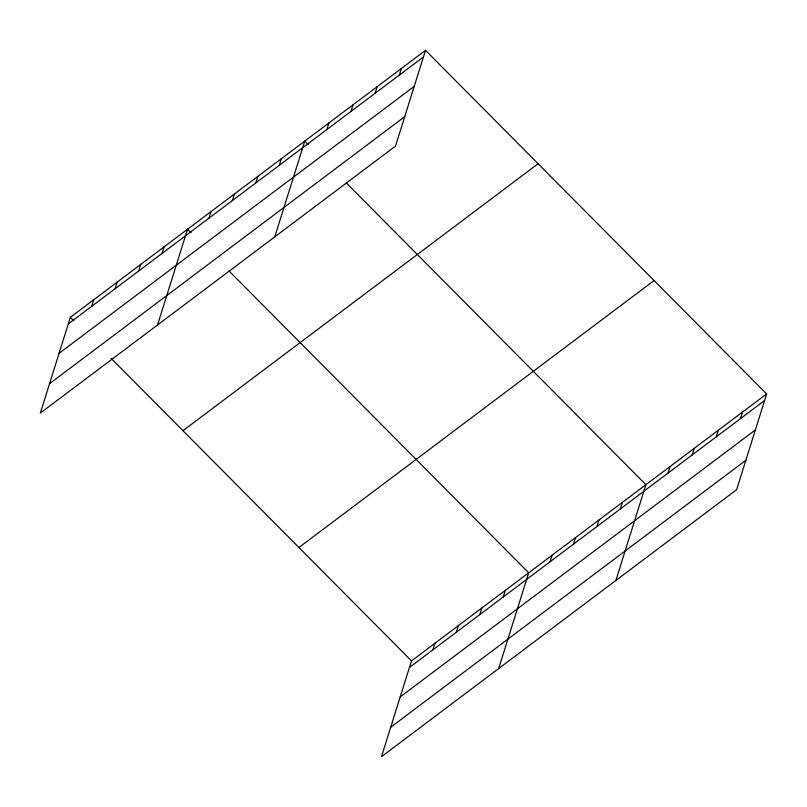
<?xml version="1.0" encoding="UTF-8"?>
<svg xmlns="http://www.w3.org/2000/svg" width="807" height="807" viewBox="0 0 807 807"><rect width="100%" height="100%" fill="white"/><g stroke="black" fill="none" stroke-linecap="round" stroke-linejoin="round"><path stroke-width="1.21" d="M425.511 50.347L70.36 317.312L40.35 413.073L395.501 146.107L425.511 50.347L766.65 393.927L736.64 489.688L381.489 756.653L411.499 660.893L766.65 393.927M91.736 306.297L93.804 299.69M115.169 288.674L117.237 282.077M138.612 271.051L140.68 264.454M162.056 253.438L164.124 246.831M157.547 324.979L187.557 229.218L191.027 232.698M208.932 218.193L211 211.595M232.376 200.57L234.444 193.973M255.809 182.957L257.877 176.36M279.252 165.334L281.32 158.737M274.753 236.875L304.764 141.114L308.224 144.604M326.845 129.564L328.913 122.957M350.995 111.406L353.062 104.809M375.144 93.249L377.212 86.652M399.294 75.101L401.361 68.504M432.875 649.877L434.943 643.27M456.308 632.254L458.376 625.657M479.751 614.631L481.819 608.034M503.195 597.019L505.263 590.411M498.686 668.559L528.696 572.799L229.127 271.081M550.071 561.773L552.139 555.176M573.515 544.15L575.583 537.553M596.948 526.537L599.016 519.94M620.391 508.914L622.459 502.317M615.892 580.455L645.903 484.694L346.324 182.977M667.984 473.144L670.052 466.537M692.134 454.987L694.202 448.389M716.283 436.829L718.351 430.232M740.433 418.682L742.501 412.084M68.292 323.91L423.443 56.944M59.072 353.335L414.223 86.369M49.57 383.648L404.721 116.682M182.937 430.696L538.087 163.73M298.923 547.509L654.073 280.543M409.431 667.49L764.582 400.524M400.211 696.915L755.362 429.949M390.709 727.228L745.86 460.262M70.36 317.312L73.82 320.803M111.063 358.308L411.499 660.893"/></g></svg>
